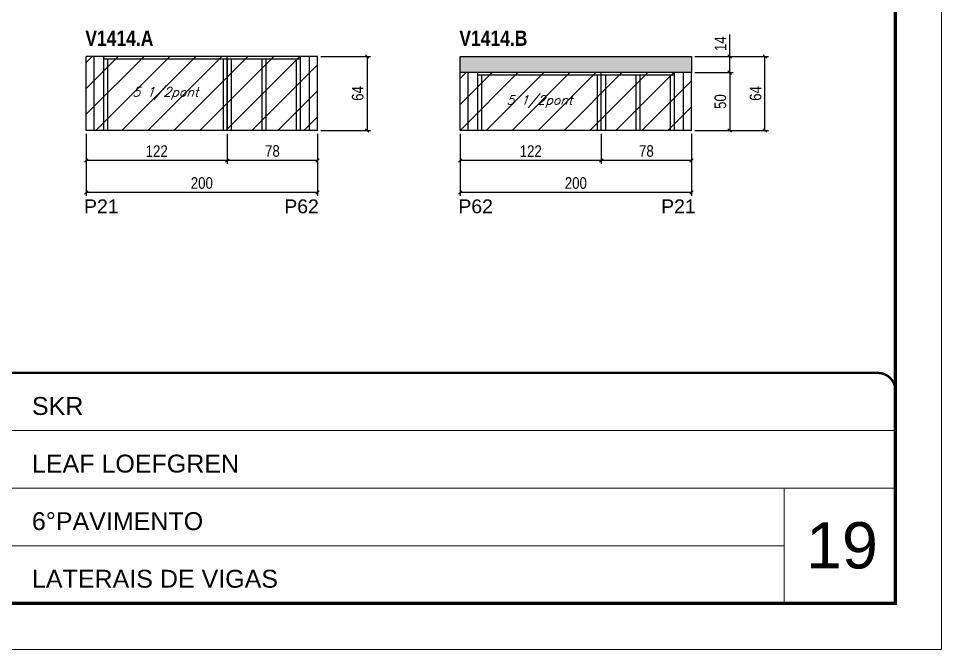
# Model space of a CAD drawing. Extents: x 3309 to 9563, y -2522 to 14608.
# Drawn here: x 7180 to 7978, y 8964 to 9509 of the extents above; entities that cross this region are included whole.
import ezdxf

# ---------------------------------------------------------------- set-up
doc = ezdxf.new("R2010")
doc.units = 0
doc.linetypes.add('CONTINUO', pattern=[0])
doc.linetypes.add('DASHED', pattern=[0.75, 0.5, -0.25])
for name, color, linetype in [('5', 5, 'Continuous'), ('COTA', 241, 'Continuous'), ('NOMENCLATURA', 7, 'Continuous'), ('Painéis', 200, 'Continuous'), ('SARR_2.2x7', 40, 'Continuous'), ('SARR_3.5x7', 81, 'Continuous'), ('texto', 7, 'Continuous')]:
    doc.layers.add(name, color=color, linetype=linetype)
for name, color, linetype, lineweight in [('CARIMBO', 255, 'Continuous', 9), ('Folhas', 255, 'Continuous', 9), ('Hachura', 251, 'Continuous', 9), ('SARRAFO DE PRESSAO', 251, 'DASHED', 9)]:
    doc.layers.add(name, color=color, linetype=linetype, lineweight=lineweight)
doc.styles.add('ARIAL', font='arial.ttf')
doc.styles.add('COTA TECNICA', font='techl___.ttf', dxfattribs={"height": 10})
doc.styles.add('Romans', font='romans.shx')
doc.styles.get("Standard").update_dxf_attribs({"font": 'arial.ttf'})
doc.styles.add('TECNICA', font='techb___.ttf', dxfattribs={"height": 10})
doc.dimstyles.new('PAINEL', dxfattribs={"dimtxt": 10, "dimasz": 3, "dimexe": 3, "dimexo": 3, "dimgap": 3, "dimtad": 1, "dimdec": 1, "dimzin": 12, "dimdsep": 46, "dimtxsty": 'COTA TECNICA', "dimblk1": 'OBLIQUE', "dimblk2": 'OBLIQUE', "dimsah": 1, "dimcen": 0.9, "dimclrd": 4, "dimclre": 4, "dimclrt": 240, "dimadec": 1, "dimazin": 3, "dimtfac": 1, "dimtdec": 1, "dimtmove": 0, "dimatfit": 3, "dimfxl": 1, "dimtolj": 1, "dimtzin": 12, "dimarcsym": 0})

# ---------------------------------------------------------------- blocks, each defined once
blk = doc.blocks.new('9999999999')
at = {"color": 30, "linetype": 'CONTINUO'}
for p, q in [((98564.56, 34379.64), (99583.98, 34379.64)), ((98564.56, 34329.83), (99487.98, 34329.83)), ((99583.98, 34329.83), (99487.98, 34329.83)), ((99487.98, 34329.83), (99487.98, 34230.21)), ((98564.56, 34280.02), (99487.98, 34280.02))]:
    blk.add_line(p, q, dxfattribs=at)
at = {"color": 30, "linetype": 'CONTINUO', "const_width": 2}
blk.add_lwpolyline([(99583.98, 34230.21), (99583.98, 34414.45, 0.414214), (99568.98, 34429.45), (98228.98, 34429.45, 0.414214), (98213.98, 34414.45), (98213.98, 34245.21, 0.414214), (98228.98, 34230.21), (99583.98, 34230.21)], format="xyb", dxfattribs=at)
at = {"layer": 'Folhas'}
blk.add_lwpolyline([(98138.98, 34190.21), (99623.98, 34190.21), (99623.98, 35240.21), (98138.98, 35240.21)], close=True, dxfattribs=at)
at = {"layer": 'Folhas', "color": 30, "const_width": 3}
blk.add_lwpolyline([(98213.98, 34230.21), (99583.98, 34230.21), (99583.98, 35200.21), (98213.98, 35200.21)], close=True, dxfattribs=at)
at = {"color": 7, "linetype": 'Continuous', "ltscale": 5, "style": 'ARIAL'}
for s, height, p in [('SKR', 15.483, (98837.68, 34393.13)), ('LEAF LOEFGREN', 15.4829, (98837.68, 34343.32)), ('6°PAVIMENTO', 15.4829, (98837.68, 34293.51)), ('LATERAIS DE VIGAS', 15.4829, (98837.68, 34243.7))]:
    blk.add_text(s, height=height, dxfattribs=at).set_placement(p)
blk = doc.blocks.new('_Oblique')
at = {"color": 0, "linetype": 'ByBlock', "lineweight": -2}
blk.add_line((-0.5, -0.5), (0.5, 0.5), dxfattribs=at)
blk = doc.blocks.new('*D2042')
at = {"layer": 'COTA', "color": 4, "linetype": 'ByBlock', "lineweight": -2, "transparency": 16777216}
for p, q in [((7360.44, 9409.54), (7360.44, 9383.62)), ((7438.44, 9409.54), (7438.44, 9383.62)), ((7438.44, 9386.62), (7360.44, 9386.62))]:
    blk.add_line(p, q, dxfattribs=at)
at = {"layer": 'Defpoints', "color": 0, "linetype": 'ByBlock', "transparency": 16777216}
for p in [(7360.44, 9412.54), (7438.44, 9412.54), (7360.44, 9386.62)]:
    blk.add_point(p, dxfattribs=at)
at = {"layer": 'COTA', "color": 4, "linetype": 'ByBlock', "lineweight": -2, "transparency": 16777216, "xscale": 3, "yscale": 3, "zscale": 3, "rotation": 180}
blk.add_blockref('_Oblique', (7360.44, 9386.62), dxfattribs=at)
at = {"layer": 'COTA', "color": 4, "linetype": 'ByBlock', "lineweight": -2, "transparency": 16777216, "xscale": 3, "yscale": 3, "zscale": 3}
blk.add_blockref('_Oblique', (7438.44, 9386.62), dxfattribs=at)
at = {"layer": 'COTA', "color": 240, "linetype": 'ByBlock', "transparency": 16777216, "insert": (7399.44, 9394.72), "char_height": 10, "attachment_point": 5, "style": 'COTA TECNICA'}
blk.add_mtext('\\A1;78', dxfattribs=at)
blk = doc.blocks.new('*D2043')
at = {"layer": 'COTA', "color": 4, "linetype": 'ByBlock', "lineweight": -2, "transparency": 16777216}
for p, q in [((7238.44, 9409.54), (7238.44, 9383.62)), ((7360.44, 9409.54), (7360.44, 9383.62)), ((7360.44, 9386.62), (7238.44, 9386.62))]:
    blk.add_line(p, q, dxfattribs=at)
at = {"layer": 'Defpoints', "color": 0, "linetype": 'ByBlock', "transparency": 16777216}
for p in [(7238.44, 9412.54), (7360.44, 9412.54), (7238.44, 9386.62)]:
    blk.add_point(p, dxfattribs=at)
at = {"layer": 'COTA', "color": 4, "linetype": 'ByBlock', "lineweight": -2, "transparency": 16777216, "xscale": 3, "yscale": 3, "zscale": 3, "rotation": 180}
blk.add_blockref('_Oblique', (7238.44, 9386.62), dxfattribs=at)
at = {"layer": 'COTA', "color": 4, "linetype": 'ByBlock', "lineweight": -2, "transparency": 16777216, "xscale": 3, "yscale": 3, "zscale": 3}
blk.add_blockref('_Oblique', (7360.44, 9386.62), dxfattribs=at)
at = {"layer": 'COTA', "color": 240, "linetype": 'ByBlock', "transparency": 16777216, "insert": (7299.44, 9394.68), "char_height": 10, "attachment_point": 5, "style": 'COTA TECNICA'}
blk.add_mtext('\\A1;122', dxfattribs=at)
blk = doc.blocks.new('*D2076')
at = {"layer": 'COTA', "color": 4, "linetype": 'ByBlock', "lineweight": -2, "transparency": 16777216}
for p, q in [((7238.44, 9409.54), (7238.44, 9355.92)), ((7438.44, 9409.54), (7438.44, 9355.92)), ((7438.44, 9358.92), (7238.44, 9358.92))]:
    blk.add_line(p, q, dxfattribs=at)
at = {"layer": 'Defpoints', "color": 0, "linetype": 'ByBlock', "transparency": 16777216}
for p in [(7238.44, 9412.54), (7438.44, 9412.54), (7238.44, 9358.92)]:
    blk.add_point(p, dxfattribs=at)
at = {"layer": 'COTA', "color": 4, "linetype": 'ByBlock', "lineweight": -2, "transparency": 16777216, "xscale": 3, "yscale": 3, "zscale": 3, "rotation": 180}
blk.add_blockref('_Oblique', (7238.44, 9358.92), dxfattribs=at)
at = {"layer": 'COTA', "color": 4, "linetype": 'ByBlock', "lineweight": -2, "transparency": 16777216, "xscale": 3, "yscale": 3, "zscale": 3}
blk.add_blockref('_Oblique', (7438.44, 9358.92), dxfattribs=at)
at = {"layer": 'COTA', "color": 240, "linetype": 'ByBlock', "transparency": 16777216, "insert": (7338.44, 9367.02), "char_height": 10, "attachment_point": 5, "style": 'COTA TECNICA'}
blk.add_mtext('\\A1;200', dxfattribs=at)
blk = doc.blocks.new('*D2077')
at = {"layer": 'COTA', "color": 4, "lineweight": -2, "transparency": 16777216}
for p, q in [((7441.44, 9476.54), (7484.33, 9476.54)), ((7481.33, 9476.54), (7481.33, 9412.54)), ((7441.44, 9412.54), (7484.33, 9412.54))]:
    blk.add_line(p, q, dxfattribs=at)
at = {"layer": 'Defpoints', "color": 0, "transparency": 16777216}
for p in [(7438.44, 9476.54), (7438.44, 9412.54), (7481.33, 9412.54)]:
    blk.add_point(p, dxfattribs=at)
at = {"layer": 'COTA', "color": 4, "lineweight": -2, "transparency": 16777216, "xscale": 3, "yscale": 3, "zscale": 3}
for p, rotation in [((7481.33, 9476.54), 90), ((7481.33, 9412.54), 270)]:
    blk.add_blockref('_Oblique', p, dxfattribs=dict(at, rotation=rotation))
at = {"layer": 'COTA', "color": 240, "transparency": 16777216, "insert": (7473.23, 9444.54), "char_height": 10, "attachment_point": 5, "rotation": 90, "style": 'COTA TECNICA'}
blk.add_mtext('\\A1;64', dxfattribs=at)
blk = doc.blocks.new('*D2032')
at = {"layer": 'COTA', "color": 4, "linetype": 'ByBlock', "lineweight": -2, "transparency": 16777216}
for p, q in [((7683.75, 9409.54), (7683.75, 9383.62)), ((7761.75, 9409.54), (7761.75, 9383.62)), ((7761.75, 9386.62), (7683.75, 9386.62))]:
    blk.add_line(p, q, dxfattribs=at)
at = {"layer": 'Defpoints', "color": 0, "linetype": 'ByBlock', "transparency": 16777216}
for p in [(7683.75, 9412.54), (7761.75, 9412.54), (7683.75, 9386.62)]:
    blk.add_point(p, dxfattribs=at)
at = {"layer": 'COTA', "color": 4, "linetype": 'ByBlock', "lineweight": -2, "transparency": 16777216, "xscale": 3, "yscale": 3, "zscale": 3, "rotation": 180}
blk.add_blockref('_Oblique', (7683.75, 9386.62), dxfattribs=at)
at = {"layer": 'COTA', "color": 4, "linetype": 'ByBlock', "lineweight": -2, "transparency": 16777216, "xscale": 3, "yscale": 3, "zscale": 3}
blk.add_blockref('_Oblique', (7761.75, 9386.62), dxfattribs=at)
at = {"layer": 'COTA', "color": 240, "linetype": 'ByBlock', "transparency": 16777216, "insert": (7722.75, 9394.72), "char_height": 10, "attachment_point": 5, "style": 'COTA TECNICA'}
blk.add_mtext('\\A1;78', dxfattribs=at)
blk = doc.blocks.new('*D2033')
at = {"layer": 'COTA', "color": 4, "linetype": 'ByBlock', "lineweight": -2, "transparency": 16777216}
for p, q in [((7561.75, 9409.54), (7561.75, 9383.62)), ((7683.75, 9409.54), (7683.75, 9383.62)), ((7683.75, 9386.62), (7561.75, 9386.62))]:
    blk.add_line(p, q, dxfattribs=at)
at = {"layer": 'Defpoints', "color": 0, "linetype": 'ByBlock', "transparency": 16777216}
for p in [(7561.75, 9412.54), (7683.75, 9412.54), (7561.75, 9386.62)]:
    blk.add_point(p, dxfattribs=at)
at = {"layer": 'COTA', "color": 4, "linetype": 'ByBlock', "lineweight": -2, "transparency": 16777216, "xscale": 3, "yscale": 3, "zscale": 3, "rotation": 180}
blk.add_blockref('_Oblique', (7561.75, 9386.62), dxfattribs=at)
at = {"layer": 'COTA', "color": 4, "linetype": 'ByBlock', "lineweight": -2, "transparency": 16777216, "xscale": 3, "yscale": 3, "zscale": 3}
blk.add_blockref('_Oblique', (7683.75, 9386.62), dxfattribs=at)
at = {"layer": 'COTA', "color": 240, "linetype": 'ByBlock', "transparency": 16777216, "insert": (7622.75, 9394.68), "char_height": 10, "attachment_point": 5, "style": 'COTA TECNICA'}
blk.add_mtext('\\A1;122', dxfattribs=at)
blk = doc.blocks.new('*D2068')
at = {"layer": 'COTA', "color": 4, "linetype": 'ByBlock', "lineweight": -2, "transparency": 16777216}
for p, q in [((7561.75, 9409.54), (7561.75, 9355.92)), ((7761.75, 9409.54), (7761.75, 9355.92)), ((7761.75, 9358.92), (7561.75, 9358.92))]:
    blk.add_line(p, q, dxfattribs=at)
at = {"layer": 'Defpoints', "color": 0, "linetype": 'ByBlock', "transparency": 16777216}
for p in [(7561.75, 9412.54), (7761.75, 9412.54), (7561.75, 9358.92)]:
    blk.add_point(p, dxfattribs=at)
at = {"layer": 'COTA', "color": 4, "linetype": 'ByBlock', "lineweight": -2, "transparency": 16777216, "xscale": 3, "yscale": 3, "zscale": 3, "rotation": 180}
blk.add_blockref('_Oblique', (7561.75, 9358.92), dxfattribs=at)
at = {"layer": 'COTA', "color": 4, "linetype": 'ByBlock', "lineweight": -2, "transparency": 16777216, "xscale": 3, "yscale": 3, "zscale": 3}
blk.add_blockref('_Oblique', (7761.75, 9358.92), dxfattribs=at)
at = {"layer": 'COTA', "color": 240, "linetype": 'ByBlock', "transparency": 16777216, "insert": (7661.75, 9367.02), "char_height": 10, "attachment_point": 5, "style": 'COTA TECNICA'}
blk.add_mtext('\\A1;200', dxfattribs=at)
blk = doc.blocks.new('*D2069')
at = {"layer": 'COTA', "color": 4, "lineweight": -2, "transparency": 16777216}
for p, q in [((7764.75, 9462.54), (7797.77, 9462.54)), ((7794.77, 9462.54), (7794.77, 9412.54)), ((7764.75, 9412.54), (7797.77, 9412.54))]:
    blk.add_line(p, q, dxfattribs=at)
at = {"layer": 'Defpoints', "color": 0, "transparency": 16777216}
for p in [(7761.75, 9462.54), (7761.75, 9412.54), (7794.77, 9412.54)]:
    blk.add_point(p, dxfattribs=at)
at = {"layer": 'COTA', "color": 4, "lineweight": -2, "transparency": 16777216, "xscale": 3, "yscale": 3, "zscale": 3}
for p, rotation in [((7794.77, 9462.54), 90), ((7794.77, 9412.54), 270)]:
    blk.add_blockref('_Oblique', p, dxfattribs=dict(at, rotation=rotation))
at = {"layer": 'COTA', "color": 240, "transparency": 16777216, "insert": (7786.67, 9437.54), "char_height": 10, "attachment_point": 5, "rotation": 90, "style": 'COTA TECNICA'}
blk.add_mtext('\\A1;50', dxfattribs=at)
blk = doc.blocks.new('*D2066')
at = {"layer": 'COTA', "color": 4, "lineweight": -2, "transparency": 16777216}
for p, q in [((7794.77, 9476.54), (7794.77, 9495.66)), ((7764.75, 9476.54), (7797.77, 9476.54)), ((7794.77, 9462.54), (7794.77, 9476.54)), ((7764.75, 9462.54), (7797.77, 9462.54))]:
    blk.add_line(p, q, dxfattribs=at)
at = {"layer": 'Defpoints', "color": 0, "transparency": 16777216}
for p in [(7761.75, 9476.54), (7794.77, 9476.54), (7761.75, 9462.54)]:
    blk.add_point(p, dxfattribs=at)
at = {"layer": 'COTA', "color": 4, "lineweight": -2, "transparency": 16777216, "xscale": 3, "yscale": 3, "zscale": 3}
for p, rotation in [((7794.77, 9476.54), 90), ((7794.77, 9462.54), 270)]:
    blk.add_blockref('_Oblique', p, dxfattribs=dict(at, rotation=rotation))
at = {"layer": 'COTA', "color": 240, "transparency": 16777216, "insert": (7786.7, 9487.6), "char_height": 10, "attachment_point": 5, "rotation": 90, "style": 'COTA TECNICA'}
blk.add_mtext('\\A1;14', dxfattribs=at)
blk = doc.blocks.new('*D2067')
at = {"layer": 'COTA', "color": 4, "lineweight": -2, "transparency": 16777216}
for p, q in [((7764.75, 9476.54), (7828.23, 9476.54)), ((7825.23, 9412.54), (7825.23, 9476.54)), ((7764.75, 9412.54), (7828.23, 9412.54))]:
    blk.add_line(p, q, dxfattribs=at)
at = {"layer": 'Defpoints', "color": 0, "transparency": 16777216}
for p in [(7761.75, 9476.54), (7825.23, 9476.54), (7761.75, 9412.54)]:
    blk.add_point(p, dxfattribs=at)
at = {"layer": 'COTA', "color": 4, "lineweight": -2, "transparency": 16777216, "xscale": 3, "yscale": 3, "zscale": 3}
for p, rotation in [((7825.23, 9476.54), 90), ((7825.23, 9412.54), 270)]:
    blk.add_blockref('_Oblique', p, dxfattribs=dict(at, rotation=rotation))
at = {"layer": 'COTA', "color": 240, "transparency": 16777216, "insert": (7817.13, 9444.54), "char_height": 10, "attachment_point": 5, "rotation": 90, "style": 'COTA TECNICA'}
blk.add_mtext('\\A1;64', dxfattribs=at)

msp = doc.modelspace()

# ---------------------------------------------------------------- hatches: boundary and pattern name
at = {"layer": 'COTA'}
h = msp.add_hatch(dxfattribs=at)
h.set_pattern_fill('AR-CONC', color=256, scale=0.03)
h.set_pattern_definition([(50, (-1585, -1148.575), (5.46554, -0.4781726), [0.5715, -6.2865]), (355, (-1585, -1148.575), (-1.0573026, 5.7317054), [0.4572, -5.0292175]), (100.451445, (-1584.5445, -1148.615), (4.4082374, 5.2535326), [0.4857003, -5.3427073]), (46.1842, (-1585, -1147.051), (8.1323712, -1.2612698), [0.85725, -9.42975]), (96.63556, (-1584.322, -1147.156), (7.122124, 7.4227837), [0.7285507, -8.014068]), (351.18415, (-1585, -1147.051), (7.122124, 7.4227837), [0.685799, -7.543792]), (21, (-1584.238, -1147.432), (4.5484317, -3.067956), [0.5715, -6.2865]), (326, (-1584.238, -1147.432), (1.8540609, 5.525639), [0.4572, -5.0292]), (71.451445, (-1583.859, -1147.688), (6.4024926, 2.457683), [0.4857003, -5.3426981]), (37.5, (-1585, -1148.5751), (0.0926581, 2.53665117), [0, -4.96824, 0, -5.1054, 0, -5.04825]), (7.5, (-1585, -1148.575), (2.0045899, 3.00541724), [0, -2.91084, 0, -4.85394, 0, -1.92405]), (327.5, (-1586.6993, -1148.5751), (4.06771786, -0.17186232), [0, -1.905, 0, -5.9436, 0, -7.8867]), (317.5, (-1587.4613, -1148.575), (4.4438754, 0.7627947), [0, -2.4765, 0, -3.94716, 0, -5.6007])])
h.paths.add_polyline_path([(7761.75, 9476.54), (7561.75, 9476.54), (7561.75, 9462.54), (7761.75, 9462.54)])
at = {"layer": 'Hachura', "linetype": 'ByBlock'}
h = msp.add_hatch(dxfattribs=at)
h.set_pattern_fill('ANSI31', color=256, scale=5)
h.set_pattern_definition([(45, (225.086, -2346.365), (-11.22532, 11.22532), [])])
h.paths.add_polyline_path([(7360.44, 9476.54), (7238.44, 9476.54), (7238.44, 9412.54), (7360.44, 9412.54)])
h.paths.add_polyline_path([(7360.44, 9476.54), (7360.44, 9412.54), (7438.44, 9412.54), (7438.44, 9476.54)])
h = msp.add_hatch(dxfattribs=at)
h.set_pattern_fill('ANSI31', color=256, scale=5)
h.set_pattern_definition([(45, (-1585, -1148.575), (-11.22532, 11.22532), [])])
h.paths.add_polyline_path([(7683.75, 9462.54), (7561.75, 9462.54), (7561.75, 9412.54), (7683.75, 9412.54)])
h.paths.add_polyline_path([(7761.75, 9462.54), (7683.75, 9462.54), (7683.75, 9412.54), (7761.75, 9412.54)])

# ---------------------------------------------------------------- linework, layer by layer
at = {"layer": 'COTA'}
for p, q in [((7561.75, 9462.54), (7561.75, 9476.54)), ((7561.75, 9476.54), (7761.75, 9476.54)), ((7761.75, 9476.54), (7761.75, 9462.54))]:
    msp.add_line(p, q, dxfattribs=at)
at = {"layer": 'Painéis', "linetype": 'ByBlock'}
for p, q in [((7438.44, 9476.54), (7238.44, 9476.54)), ((7238.44, 9412.54), (7238.44, 9476.54)), ((7360.44, 9412.54), (7360.44, 9476.54)), ((7438.44, 9412.54), (7438.44, 9476.54)), ((7761.75, 9462.54), (7561.75, 9462.54)), ((7561.75, 9412.54), (7561.75, 9462.54)), ((7683.75, 9412.54), (7683.75, 9462.54)), ((7761.75, 9412.54), (7761.75, 9462.54)), ((7438.44, 9412.54), (7238.44, 9412.54)), ((7761.75, 9412.54), (7561.75, 9412.54))]:
    msp.add_line(p, q, dxfattribs=at)
at = {"layer": 'SARR_2.2x7', "linetype": 'Continuous'}
for p, q in [((7245.44, 9412.54), (7245.44, 9476.54)), ((7360.44, 9474.34), (7253.44, 9474.34)), ((7423.44, 9474.34), (7360.44, 9474.34)), ((7431.44, 9412.54), (7431.44, 9476.54)), ((7568.75, 9412.54), (7568.75, 9462.54)), ((7683.75, 9460.34), (7576.75, 9460.34)), ((7746.75, 9460.34), (7683.75, 9460.34)), ((7754.75, 9412.54), (7754.75, 9462.54))]:
    msp.add_line(p, q, dxfattribs=at)
at = {"layer": 'SARR_3.5x7'}
for p, q in [((7253.44, 9476.54), (7253.44, 9412.54)), ((7256.94, 9474.34), (7256.94, 9412.54)), ((7356.94, 9474.34), (7356.94, 9412.54)), ((7360.44, 9474.34), (7360.44, 9412.54)), ((7363.94, 9474.34), (7363.94, 9412.54)), ((7390.2, 9474.34), (7390.2, 9412.54)), ((7393.7, 9474.34), (7393.7, 9412.54)), ((7419.94, 9474.34), (7419.94, 9412.54)), ((7423.44, 9476.54), (7423.44, 9412.54)), ((7576.75, 9462.54), (7576.75, 9412.54)), ((7580.25, 9460.34), (7580.25, 9412.54)), ((7680.25, 9460.34), (7680.25, 9412.54)), ((7687.25, 9460.34), (7687.25, 9412.54)), ((7713.52, 9460.34), (7713.52, 9412.54)), ((7717.02, 9460.34), (7717.02, 9412.54)), ((7743.25, 9460.34), (7743.25, 9412.54)), ((7746.75, 9462.54), (7746.75, 9412.54))]:
    msp.add_line(p, q, dxfattribs=at)

# ---------------------------------------------------------------- block references
at = {"layer": 'SARRAFO DE PRESSAO', "color": 6, "linetype": 'ByBlock'}
msp.add_blockref('9999999999', (-91646.11, -25226.65), dxfattribs=at)

# ---------------------------------------------------------------- texts
at = {"layer": '5', "linetype": 'Continuous'}
for s, rotation, p in [('P21', 0.00004, (7236.64, 9340.9)), ('P62', 0.00004, (7409.73, 9340.9)), ('P62', 359.99996, (7560.22, 9340.9)), ('P21', 359.99996, (7735.51, 9340.9))]:
    msp.add_text(s, height=12, rotation=rotation, dxfattribs=at).set_placement(p)
at = {"layer": 'CARIMBO', "style": 'ARIAL'}
msp.add_text('19', height=40, dxfattribs=at).set_placement((7860.73, 9033.7))
at = {"layer": 'NOMENCLATURA', "style": 'TECNICA'}
for s, p in [('V1414.A', (7237.72, 9485.73)), ('V1414.B', (7561.04, 9485.73))]:
    msp.add_text(s, height=13.2, dxfattribs=at).set_placement(p)
at = {"layer": 'texto', "color": 2, "char_height": 8, "attachment_point": 5, "style": 'Romans'}
for insert in [(7306.94, 9444.54), (7630.25, 9437.54)]:
    msp.add_mtext('{\\Q19;\\C256;5 1/2pont}', dxfattribs=dict(at, insert=insert))

# ---------------------------------------------------------------- dimensions: what is measured, and where the dimension line sits
at = {"layer": 'COTA'}
for base, p1, p2, picture, middle in [((7794.77, 9476.54), (7761.75, 9462.54), (7761.75, 9476.54), '*D2066', (7786.7, 9487.6)), ((7481.33, 9412.54), (7438.44, 9476.54), (7438.44, 9412.54), '*D2077', (7473.23, 9444.54)), ((7825.23, 9476.54), (7761.75, 9412.54), (7761.75, 9476.54), '*D2067', (7817.13, 9444.54)), ((7794.77, 9412.54), (7761.75, 9462.54), (7761.75, 9412.54), '*D2069', (7786.67, 9437.54))]:
    dim = msp.add_linear_dim(base=base, p1=p1, p2=p2, angle=90, dimstyle='PAINEL', dxfattribs=at)
    dim.commit()
    dim.dimension.update_dxf_attribs({"geometry": picture, "text_midpoint": middle})
at = {"layer": 'COTA', "linetype": 'ByBlock'}
for base, p1, p2, picture, middle in [((7238.44, 9386.62), (7360.44, 9412.54), (7238.44, 9412.54), '*D2043', (7299.44, 9394.68)), ((7561.75, 9386.62), (7683.75, 9412.54), (7561.75, 9412.54), '*D2033', (7622.75, 9394.68))]:
    dim = msp.add_linear_dim(base=base, p1=p1, p2=p2, angle=180, dimstyle='PAINEL', override={"dimtmove": 1}, dxfattribs=at)
    dim.commit()
    dim.dimension.update_dxf_attribs({"geometry": picture, "text_midpoint": middle})
for base, p1, p2, picture, middle in [((7238.44, 9358.92), (7438.44, 9412.54), (7238.44, 9412.54), '*D2076', (7338.44, 9367.02)), ((7360.44, 9386.62), (7438.44, 9412.54), (7360.44, 9412.54), '*D2042', (7399.44, 9394.72)), ((7561.75, 9358.92), (7761.75, 9412.54), (7561.75, 9412.54), '*D2068', (7661.75, 9367.02)), ((7683.75, 9386.62), (7761.75, 9412.54), (7683.75, 9412.54), '*D2032', (7722.75, 9394.72))]:
    dim = msp.add_linear_dim(base=base, p1=p1, p2=p2, angle=180, dimstyle='PAINEL', dxfattribs=at)
    dim.commit()
    dim.dimension.update_dxf_attribs({"geometry": picture, "text_midpoint": middle})

doc.saveas('drawing.dxf')
